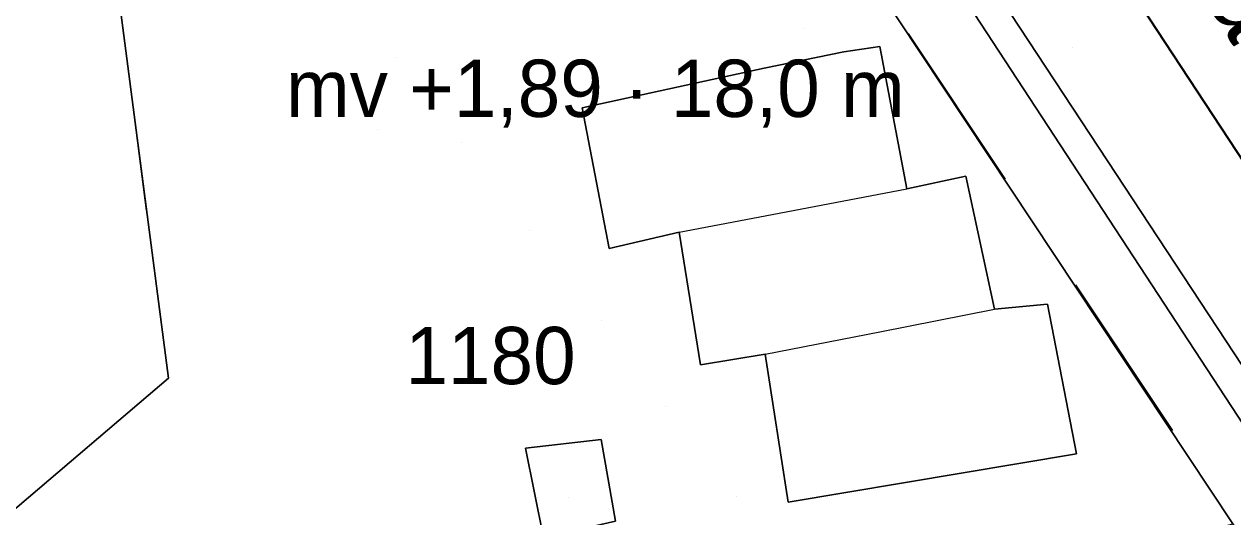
# Model space of a CAD drawing. Header units: metres. Extents: x 0 to 105485, y 0 to 425721.
# Drawn here: x 104796.27 to 104815.28, y 425171.59 to 425179.34 of the extents above; entities that cross this region are included whole.
import ezdxf
from ezdxf.enums import TextEntityAlignment as Align

# ---------------------------------------------------------------- set-up
doc = ezdxf.new("R2010")
doc.units = ezdxf.units.M
doc.header["$MEASUREMENT"] = 0
doc.linetypes.add('KG-PERCEEL-SO', pattern=[19, 5.5, -4, 5.5, -4])
for name, color, linetype, lineweight in [('B-XX-GR-BOOM-G', 90, 'Continuous', 13), ('B-XX-IE-MEUBILAIR-G', 7, 'Continuous', 18), ('B-XX-KG-GRENS_PERCEEL-G', 150, 'KG-PERCEEL-SO', 18), ('B-XX-KG-GRENS_PERCEEL-T', 150, 'KG-PERCEEL-SO', 18), ('B-XX-MO-ONDERZOEK_BORING-T', 30, 'Continuous', 18), ('B-XX-OG-BEBOUWING_STRAATNAAM-T', 7, 'Continuous', 18), ('B-XX-OG-TERREIN_ERF-G', 7, 'Continuous', 18), ('B-XX-VH-ONVERHARD_ZAND-G', 210, 'Continuous', 18), ('B-XX-VH-OPENVERHARDING-G', 90, 'Continuous', 18), ('B-XX-VW-MARKERING-G', 7, 'Continuous', 18)]:
    doc.layers.add(name, color=color, linetype=linetype, lineweight=lineweight)
doc.layers.add('GIS-WEGVAKKEN', color=2, linetype='Continuous')

msp = doc.modelspace()

# ---------------------------------------------------------------- linework, layer by layer
at = {"layer": 'B-XX-GR-BOOM-G', "color": 0, "true_color": 0x604a38}
for points in [[(104808.538, 425179.266, 1.878), (104808.538, 425179.266, 4.678)], [(104804.829, 425171.89, 1.905), (104804.829, 425171.89, 4.705)]]:
    msp.add_polyline3d(points, dxfattribs=at)
at = {"layer": 'B-XX-IE-MEUBILAIR-G', "color": 0, "true_color": 0x604a38}
for points in [[(104802.115, 425178.814, 1.866), (104802.115, 425178.814, 4.866)], [(104812.752, 425178.968, 1.746), (104812.752, 425178.968, 3.246)], [(104801.83, 425177.685, 1.861), (104801.83, 425177.685, 3.361)], [(104803.152, 425177.473, 1.889), (104803.152, 425177.473, 4.889)], [(104813.305, 425177.189, 1.746), (104813.305, 425177.189, 3.246)], [(104804.207, 425176.087, 1.907), (104804.207, 425176.087, 4.907)], [(104805.342, 425174.675, 1.914), (104805.342, 425174.675, 4.914)], [(104806.361, 425173.334, 1.908), (104806.361, 425173.334, 4.908)], [(104807.47, 425171.913, 1.902), (104807.47, 425171.913, 4.902)]]:
    msp.add_polyline3d(points, dxfattribs=at)
at = {"layer": 'B-XX-KG-GRENS_PERCEEL-G', "ltscale": 0.5, "flags": 128}
for points in [[(104792.495, 425171.875), (104796.012, 425171.625), (104798.536, 425173.772), (104797.708, 425180.123), (104802.303, 425180.969), (104802.085, 425182.047), (104807.537, 425183.147)], [(104807.537, 425183.147), (104815.25, 425171.562)]]:
    msp.add_lwpolyline(points, dxfattribs=at)
at = {"layer": 'B-XX-OG-TERREIN_ERF-G', "ltscale": 0.5}
msp.add_lwpolyline([(104797.739, 425179.888), (104797.385, 425179.838), (104796.564, 425185.602), (104786.106, 425184.026), (104785.896, 425187.122), (104776.571, 425187.512), (104776.407, 425186.763), (104770.969, 425187.654), (104770.468, 425183.92), (104767.438, 425184.19), (104767.411, 425183.901), (104766.966, 425178.925), (104777.381, 425178.191), (104778.899, 425178.056), (104778.622, 425174.951), (104777.124, 425175.085), (104776.958, 425173.072), (104776.938, 425172.836), (104788.722, 425172.144), (104791.692, 425171.932), (104796.012, 425171.625), (104798.536, 425173.772)], close=True, dxfattribs=at)
at = {"layer": 'B-XX-VH-ONVERHARD_ZAND-G', "ltscale": 0.5}
msp.add_lwpolyline([(104805.344, 425172.808), (104804.152, 425172.671), (104804.435, 425171.269), (104805.569, 425171.525)], close=True, dxfattribs=at)
at = {"layer": 'B-XX-VH-OPENVERHARDING-G', "ltscale": 0.5}
for points in [[(104801.481, 425195.043), (104805.844, 425188.498), (104806.575, 425187.394), (104808.882, 425183.913), (104813.305, 425177.189), (104816.491, 425172.346), (104822.352, 425163.582), (104822.841, 425162.634), (104824.188, 425160.76), (104827.925, 425161.507), (104825.308, 425165.438), (104815.692, 425179.886), (104815.548, 425180.151), (104812.615, 425184.568), (104809.545, 425189.215), (104804.32, 425197.126)], [(104799.718, 425195.136), (104801.087, 425192.862), (104805.036, 425186.913), (104807.474, 425183.242), (104807.537, 425183.147), (104807.824, 425182.715), (104808.048, 425182.863), (104809.181, 425181.143), (104808.963, 425180.998), (104815.276, 425171.483), (104821.378, 425162.666)], [(104815.83, 425172.447), (104808.714, 425183.321), (104808.888, 425183.526), (104808.924, 425183.802), (104808.882, 425183.913), (104806.575, 425187.394), (104805.844, 425188.498), (104805.628, 425188.67), (104805.352, 425188.697), (104805.135, 425188.602), (104801.292, 425194.369)], [(104795.19, 425164.189), (104804.926, 425166.916), (104804.436, 425168.5), (104804.645, 425168.557), (104804.473, 425169.184), (104807.369, 425169.928), (104807.526, 425169.35), (104815.276, 425171.483), (104808.963, 425180.998), (104807.863, 425180.27), (104806.73, 425181.99), (104807.824, 425182.715), (104807.537, 425183.147), (104802.867, 425182.205), (104803.089, 425180.65), (104797.739, 425179.888), (104798.536, 425173.772), (104796.012, 425171.625)]]:
    msp.add_lwpolyline(points, dxfattribs=at)
for points in [[(104808.882, 425183.913), (104808.924, 425183.802), (104808.888, 425183.526), (104808.714, 425183.321), (104815.83, 425172.447), (104816.051, 425172.538), (104816.318, 425172.501), (104816.491, 425172.346), (104813.305, 425177.189)], [(104805.465, 425175.814), (104805.041, 425178.022), (104807.906, 425178.647), (104809.16, 425178.902), (104809.726, 425178.985), (104810.15, 425176.748), (104811.075, 425176.947), (104811.53, 425174.858), (104812.364, 425174.938), (104812.816, 425172.581), (104808.282, 425171.824), (104807.919, 425174.151), (104806.905, 425173.983), (104806.569, 425176.07)], [(104810.15, 425176.748), (104809.726, 425178.985), (104809.16, 425178.902), (104807.906, 425178.647), (104805.041, 425178.022), (104805.465, 425175.814), (104806.569, 425176.07), (104806.905, 425173.983), (104807.919, 425174.151), (104808.282, 425171.824), (104812.816, 425172.581), (104812.364, 425174.938), (104811.53, 425174.858), (104811.075, 425176.947)], [(104805.344, 425172.808), (104805.569, 425171.525), (104804.435, 425171.269), (104804.152, 425172.671)]]:
    msp.add_lwpolyline(points, close=True, dxfattribs=at)
at = {"layer": 'B-XX-VW-MARKERING-G', "color": 0, "ltscale": 0.5, "true_color": 0x808080}
for points in [[(104806.569, 425176.07, 1.895), (104808.36, 425176.409, 1.871), (104810.15, 425176.748, 1.843)], [(104807.919, 425174.151, 1.886), (104809.724, 425174.504, 1.85), (104811.53, 425174.858, 1.826)]]:
    msp.add_polyline3d(points, dxfattribs=at)
at = {"layer": 'GIS-WEGVAKKEN'}
msp.add_lwpolyline([(104812.454, 425181.722), (104823.73, 425164.58), (104825.55, 425161.18), (104826.211, 425158.51)], dxfattribs=at)

# ---------------------------------------------------------------- texts
at = {"layer": 'B-XX-KG-GRENS_PERCEEL-T'}
msp.add_text('1180', height=0.9, dxfattribs=at).set_placement((104803.601, 425174.129), align=Align.MIDDLE_CENTER)
at = {"layer": 'B-XX-MO-ONDERZOEK_BORING-T', "color": 10, "lineweight": 18}
msp.add_text('mv +1,89 · 18,0 m', height=0.9, dxfattribs=at).set_placement((104805.25, 425178.33), align=Align.MIDDLE_CENTER)
at = {"layer": 'B-XX-OG-BEBOUWING_STRAATNAAM-T'}
msp.add_text('Suikerstraat', height=1.25, rotation=301, dxfattribs=at).set_placement((104813.768, 425182.731), align=Align.MIDDLE_CENTER)

doc.saveas('drawing.dxf')
